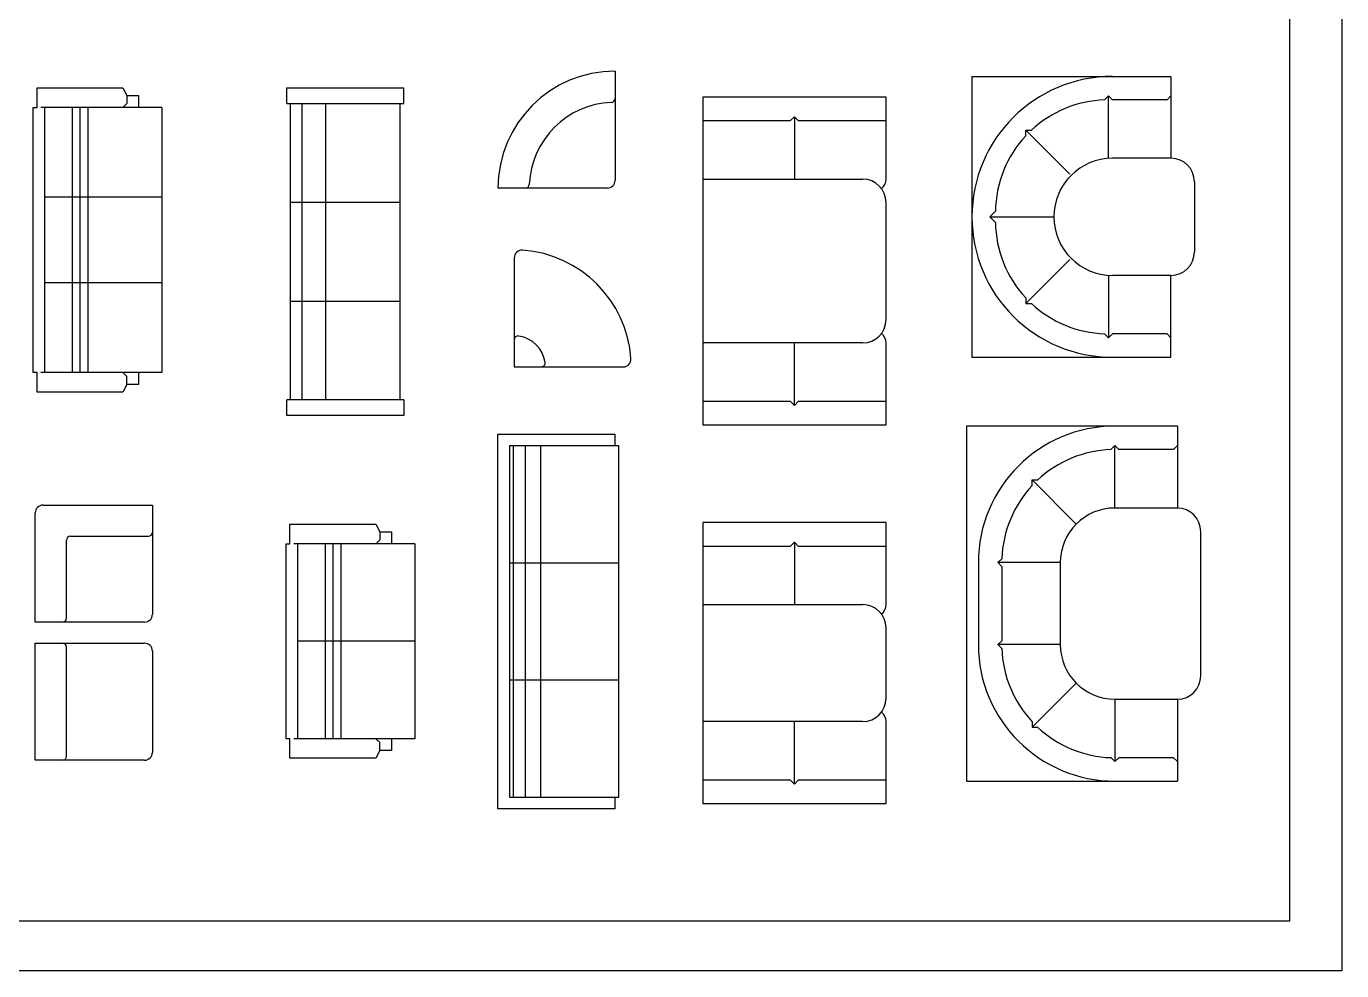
# Model space of a CAD drawing. Header units: inches. Extents: x 8.3 to 50.8, y 10.9 to 35.7.
# Drawn here: x 42.21 to 50.77, y 10.86 to 17.01 of the extents above; entities that cross this region are included whole.
import ezdxf

# ---------------------------------------------------------------- set-up
doc = ezdxf.new("R2010")
doc.units = ezdxf.units.IN
doc.header["$MEASUREMENT"] = 0
doc.layers.add('1', color=1, linetype='Continuous')
doc.layers.add('kadrbm', color=4, linetype='Continuous')

# ---------------------------------------------------------------- blocks, each defined once
blk = doc.blocks.new('kadrbm')
at = {"layer": 'kadrbm', "color": 4}
blk.add_lwpolyline([(0, 0), (0, 24.7972), (21, 24.7972), (21, 0), (0, 0)], close=True, dxfattribs=at)
blk.add_lwpolyline([(20.6631, 0.3257), (20.6631, 24.4603), (0.3369, 24.4603), (0.3369, 0.3257), (20.6631, 0.3257)], dxfattribs=at)

msp = doc.modelspace()

# ---------------------------------------------------------------- linework, layer by layer
at = {"layer": '1'}
for p, q in [((46.044, 16.7191), (46.044, 16.0079)), ((48.3677, 16.6847), (48.3677, 14.8559)), ((48.3677, 16.6847), (49.6631, 16.6847)), ((49.6631, 16.6847), (49.6631, 16.1513)), ((42.2816, 16.4831), (42.2816, 16.6101)), ((42.2816, 16.6101), (42.8404, 16.6101)), ((42.8404, 16.6101), (42.8658, 16.5593)), ((42.8658, 16.5593), (42.8658, 16.5085)), ((42.8658, 16.5593), (42.942, 16.5593)), ((42.942, 16.5593), (42.942, 16.4831)), ((43.9068, 16.6104), (44.6688, 16.6104)), ((43.9068, 16.5088), (43.9068, 16.6104)), ((44.6688, 16.5088), (44.6688, 16.6104)), ((46.6147, 16.5491), (46.6147, 14.4155)), ((47.8085, 16.5491), (46.6147, 16.5491)), ((47.8085, 16.0157), (47.8085, 16.5491)), ((49.2567, 16.5577), (49.2308, 16.5319)), ((49.2821, 16.5323), (49.2567, 16.5577)), ((49.2567, 16.1513), (49.2567, 16.5577)), ((49.6377, 16.5323), (49.2821, 16.5323)), ((49.6377, 16.5323), (49.6631, 16.5577)), ((42.2562, 14.7559), (42.2562, 16.4831)), ((42.2562, 16.4831), (42.2816, 16.4831)), ((43.0944, 16.4831), (42.307, 16.4831)), ((42.3324, 14.7559), (42.3324, 16.4831)), ((42.5102, 16.4831), (42.5102, 14.7559)), ((42.561, 16.4831), (42.561, 14.7559)), ((42.6118, 16.4831), (42.6118, 14.7559)), ((42.8658, 16.5085), (42.8404, 16.4831)), ((43.0944, 16.4831), (43.0944, 14.7559)), ((43.9068, 16.5088), (44.6688, 16.5088)), ((43.9322, 14.5784), (43.9322, 16.5088)), ((44.0084, 14.5784), (44.0084, 16.5088)), ((44.1608, 14.5784), (44.1608, 16.5088)), ((44.6434, 16.5088), (44.6434, 14.5784)), ((46.6147, 16.3967), (47.1862, 16.3967)), ((47.2116, 16.4221), (47.1862, 16.3967)), ((47.237, 16.3967), (47.2116, 16.4221)), ((47.2116, 16.4221), (47.2116, 16.0157)), ((47.237, 16.3967), (47.8085, 16.3967)), ((48.7179, 16.298), (48.7179, 16.3345)), ((48.7179, 16.3345), (48.7544, 16.3345)), ((49.0053, 16.0472), (48.7179, 16.3345)), ((49.6631, 16.1513), (49.2821, 16.1513)), ((46.6147, 16.0157), (47.6561, 16.0157)), ((45.9932, 15.9571), (45.282, 15.9571)), ((49.8155, 15.9989), (49.8155, 15.5417)), ((43.0944, 15.8989), (42.3324, 15.8989)), ((43.9322, 15.8653), (44.6434, 15.8653)), ((47.8085, 15.1013), (47.8085, 15.8633)), ((48.5202, 15.8063), (48.4842, 15.7703)), ((48.4842, 15.7703), (48.9011, 15.7703)), ((48.4842, 15.7703), (48.5202, 15.7343)), ((45.3879, 15.5026), (45.3879, 14.7932)), ((49.0053, 15.4935), (48.7179, 15.2061)), ((43.0944, 15.3401), (42.3324, 15.3401)), ((49.2567, 15.3893), (49.2567, 14.9829)), ((49.6631, 15.3893), (49.2821, 15.3893)), ((49.6631, 14.8559), (49.6631, 15.3893)), ((48.7179, 15.2427), (48.7179, 15.2061)), ((43.9322, 15.2218), (44.6434, 15.2218)), ((48.7179, 15.2061), (48.7544, 15.2061)), ((49.2567, 14.9829), (49.2308, 15.0088)), ((49.2821, 15.0083), (49.2567, 14.9829)), ((49.6377, 15.0083), (49.2821, 15.0083)), ((49.6377, 15.0083), (49.6631, 14.9829)), ((47.6561, 14.9489), (46.6147, 14.9489)), ((47.2116, 14.5425), (47.2116, 14.9489)), ((47.8085, 14.4155), (47.8085, 14.9489)), ((48.3677, 14.8559), (49.6631, 14.8559)), ((42.2816, 14.7559), (42.2562, 14.7559)), ((42.2816, 14.6289), (42.2816, 14.7559)), ((43.0944, 14.7559), (42.307, 14.7559)), ((42.8658, 14.7305), (42.8404, 14.7559)), ((42.8658, 14.6797), (42.8658, 14.7305)), ((42.942, 14.7559), (42.942, 14.6797)), ((45.3879, 14.7932), (46.0973, 14.7932)), ((42.8658, 14.6797), (42.8404, 14.6289)), ((42.942, 14.6797), (42.8658, 14.6797)), ((42.8404, 14.6289), (42.2816, 14.6289)), ((44.6688, 14.5784), (43.9068, 14.5784)), ((43.9068, 14.4768), (43.9068, 14.5784)), ((44.6688, 14.5784), (44.6688, 14.4768)), ((47.1862, 14.5679), (46.6147, 14.5679)), ((47.2116, 14.5425), (47.1862, 14.5679)), ((47.237, 14.5679), (47.2116, 14.5425)), ((47.8085, 14.5679), (47.237, 14.5679)), ((44.6688, 14.4768), (43.9068, 14.4768)), ((46.6147, 14.4155), (47.8085, 14.4155)), ((49.7046, 14.4077), (48.333, 14.4077)), ((48.333, 14.4077), (48.333, 12.0963)), ((49.7046, 14.4077), (49.7046, 13.8743)), ((45.2812, 11.9161), (45.2812, 14.3545)), ((45.2812, 14.3545), (46.0432, 14.3545)), ((46.0432, 14.3545), (46.0432, 14.2783)), ((46.0686, 14.2783), (45.3574, 14.2783)), ((45.3574, 14.2783), (45.3574, 11.9923)), ((45.3828, 11.9923), (45.3828, 14.2783)), ((45.459, 14.2783), (45.459, 11.9923)), ((45.5606, 11.9923), (45.5606, 14.2783)), ((46.0686, 11.9923), (46.0686, 14.2783)), ((49.2982, 14.2807), (49.2723, 14.2549)), ((49.3236, 14.2553), (49.2982, 14.2807)), ((49.2982, 13.8743), (49.2982, 14.2807)), ((49.6792, 14.2553), (49.3236, 14.2553)), ((49.6792, 14.2553), (49.7046, 14.2807)), ((48.7593, 14.021), (48.7593, 14.0575)), ((48.7593, 14.0575), (48.7959, 14.0575)), ((49.0467, 13.7702), (48.7593, 14.0575)), ((42.3209, 13.8936), (43.0321, 13.8936)), ((43.0321, 13.8936), (43.0321, 13.1824)), ((49.7046, 13.8743), (49.2982, 13.8743)), ((42.2701, 13.1316), (42.2701, 13.8428)), ((43.928, 13.6423), (43.928, 13.7693)), ((43.928, 13.7693), (44.4868, 13.7693)), ((44.4868, 13.7693), (44.5122, 13.7185)), ((44.5122, 13.7185), (44.5122, 13.6677)), ((44.5122, 13.7185), (44.5884, 13.7185)), ((44.5884, 13.7185), (44.5884, 13.6423)), ((47.8085, 13.7793), (46.6147, 13.7793)), ((46.6147, 13.7793), (46.6147, 11.9505)), ((47.8085, 13.2459), (47.8085, 13.7793)), ((49.857, 12.7821), (49.857, 13.7219)), ((42.4733, 13.157), (42.4733, 13.665)), ((42.4987, 13.6904), (43.0067, 13.6904)), ((43.9026, 12.3723), (43.9026, 13.6423)), ((43.9026, 13.6423), (43.928, 13.6423)), ((44.7408, 13.6423), (43.9534, 13.6423)), ((43.9788, 12.3723), (43.9788, 13.6423)), ((44.1566, 13.6423), (44.1566, 12.3723)), ((44.2074, 13.6423), (44.2074, 12.3723)), ((44.2582, 13.6423), (44.2582, 12.3723)), ((44.5122, 13.6677), (44.4868, 13.6423)), ((44.7408, 13.6423), (44.7408, 12.3723)), ((46.6147, 13.6269), (47.1862, 13.6269)), ((47.2116, 13.6523), (47.1862, 13.6269)), ((47.237, 13.6269), (47.2116, 13.6523)), ((47.2116, 13.6523), (47.2116, 13.2459)), ((47.237, 13.6269), (47.8085, 13.6269)), ((48.5362, 13.5187), (48.562, 13.5446)), ((46.0686, 13.5163), (45.3574, 13.5163)), ((48.4092, 13.5187), (48.4092, 12.9853)), ((48.5616, 13.4933), (48.5362, 13.5187)), ((48.9426, 13.5187), (48.5362, 13.5187)), ((48.5616, 13.4933), (48.5616, 13.0107)), ((48.9426, 13.5187), (48.9426, 12.9853)), ((46.6147, 13.2459), (47.6561, 13.2459)), ((42.9813, 13.1316), (42.2701, 13.1316)), ((47.8085, 12.6363), (47.8085, 13.0935)), ((42.2701, 12.9942), (42.9813, 12.9942)), ((42.2701, 12.2322), (42.2701, 12.9942)), ((42.4733, 12.2576), (42.4733, 12.9688)), ((43.0321, 12.9434), (43.0321, 12.283)), ((44.7408, 13.0073), (43.9788, 13.0073)), ((48.5616, 13.0107), (48.5362, 12.9853)), ((48.9426, 12.9853), (48.5362, 12.9853)), ((48.5362, 12.9853), (48.562, 12.9595)), ((46.0686, 12.7543), (45.3574, 12.7543)), ((49.0467, 12.7339), (48.7593, 12.4465)), ((49.2982, 12.6297), (49.2982, 12.2233)), ((49.2982, 12.6297), (49.7046, 12.6297)), ((49.7046, 12.6297), (49.7046, 12.0963)), ((47.6561, 12.4839), (46.6147, 12.4839)), ((47.2116, 12.0775), (47.2116, 12.4839)), ((47.8085, 11.9505), (47.8085, 12.4839)), ((48.7593, 12.4831), (48.7593, 12.4465)), ((48.7593, 12.4465), (48.7959, 12.4465)), ((43.928, 12.3723), (43.9026, 12.3723)), ((43.928, 12.2453), (43.928, 12.3723)), ((44.7408, 12.3723), (43.9534, 12.3723)), ((44.5122, 12.3469), (44.4868, 12.3723)), ((44.5122, 12.2961), (44.5122, 12.3469)), ((44.5884, 12.3723), (44.5884, 12.2961)), ((44.4868, 12.2453), (43.928, 12.2453)), ((44.5122, 12.2961), (44.4868, 12.2453)), ((44.5884, 12.2961), (44.5122, 12.2961)), ((49.2982, 12.2233), (49.2723, 12.2492)), ((49.3236, 12.2487), (49.2982, 12.2233)), ((49.6792, 12.2487), (49.3236, 12.2487)), ((49.6792, 12.2487), (49.7046, 12.2233)), ((42.9813, 12.2322), (42.2701, 12.2322)), ((47.1862, 12.1029), (46.6147, 12.1029)), ((47.2116, 12.0775), (47.1862, 12.1029)), ((47.237, 12.1029), (47.2116, 12.0775)), ((47.8085, 12.1029), (47.237, 12.1029)), ((48.333, 12.0963), (49.7046, 12.0963)), ((45.3574, 11.9923), (46.0686, 11.9923)), ((46.0432, 11.9923), (46.0432, 11.9161)), ((46.0432, 11.9161), (45.2812, 11.9161)), ((46.6147, 11.9505), (47.8085, 11.9505))]:
    msp.add_line(p, q, dxfattribs=at)
for centre, radius, start, end in [((46.044, 15.9571), 0.762, 90, 180), ((49.2821, 15.7703), 0.9144, 90, 270), ((46.0186, 16.5408), 0.0254, 272.49191, 0), ((49.2567, 15.7957), 0.7366, 92.01143, 132.98857), ((46.044, 15.9571), 0.5588, 92.49191, 177.50809), ((49.2567, 15.7957), 0.7366, 137.01143, 179.17567), ((49.2821, 15.7703), 0.381, 90, 270), ((49.6631, 15.9989), 0.1524, 0, 90), ((47.6561, 15.8633), 0.1524, 0, 90), ((47.7323, 16.0157), 0.0762, 306.8699, 0), ((45.4603, 15.9825), 0.0254, 270, 357.50809), ((45.9932, 16.0079), 0.0508, 270, 0), ((49.2567, 15.7449), 0.7366, 180.82433, 222.98857), ((45.4387, 15.5026), 0.0508, 85.90396, 180), ((45.3879, 14.7932), 0.762, 4.09604, 85.90396), ((49.6631, 15.5417), 0.1524, 270, 0), ((49.2567, 15.7449), 0.7366, 227.01143, 267.98857), ((47.6561, 15.1013), 0.1524, 270, 0), ((45.4133, 14.9692), 0.0254, 81.78679, 180), ((45.3879, 14.7932), 0.2032, 8.21321, 81.78679), ((47.7323, 14.9489), 0.0762, 0, 53.1301), ((45.5639, 14.8186), 0.0254, 270, 8.21321), ((46.0973, 14.844), 0.0508, 270, 4.09604), ((49.2982, 13.5187), 0.889, 90, 180), ((49.2982, 13.5187), 0.7366, 92.01143, 132.98857), ((49.2982, 13.5187), 0.7366, 137.01143, 177.98857), ((42.3209, 13.8428), 0.0508, 90, 180), ((49.2982, 13.5187), 0.3556, 90, 180), ((49.7046, 13.7219), 0.1524, 0, 90), ((43.0067, 13.7158), 0.0254, 270, 0), ((42.4987, 13.665), 0.0254, 90, 180), ((47.6561, 13.0935), 0.1524, 0, 90), ((47.7323, 13.2459), 0.0762, 306.8699, 0), ((42.4479, 13.157), 0.0254, 270, 0), ((42.9813, 13.1824), 0.0508, 270, 0), ((42.4479, 12.9688), 0.0254, 0, 90), ((42.9813, 12.9434), 0.0508, 0, 90), ((49.2982, 12.9853), 0.889, 180, 270), ((49.2982, 12.9853), 0.7366, 182.01143, 222.98857), ((49.2982, 12.9853), 0.3556, 180, 270), ((49.7046, 12.7821), 0.1524, 270, 0), ((47.6561, 12.6363), 0.1524, 270, 0), ((47.7323, 12.4839), 0.0762, 0, 53.1301), ((49.2982, 12.9853), 0.7366, 227.01143, 267.98857), ((42.4479, 12.2576), 0.0254, 270, 0), ((42.9813, 12.283), 0.0508, 270, 0)]:
    msp.add_arc(centre, radius, start, end, dxfattribs=at)

# ---------------------------------------------------------------- block references
at = {"layer": 'kadrbm'}
msp.add_blockref('kadrbm', (29.7744, 10.862), dxfattribs=at)

doc.saveas('drawing.dxf')
